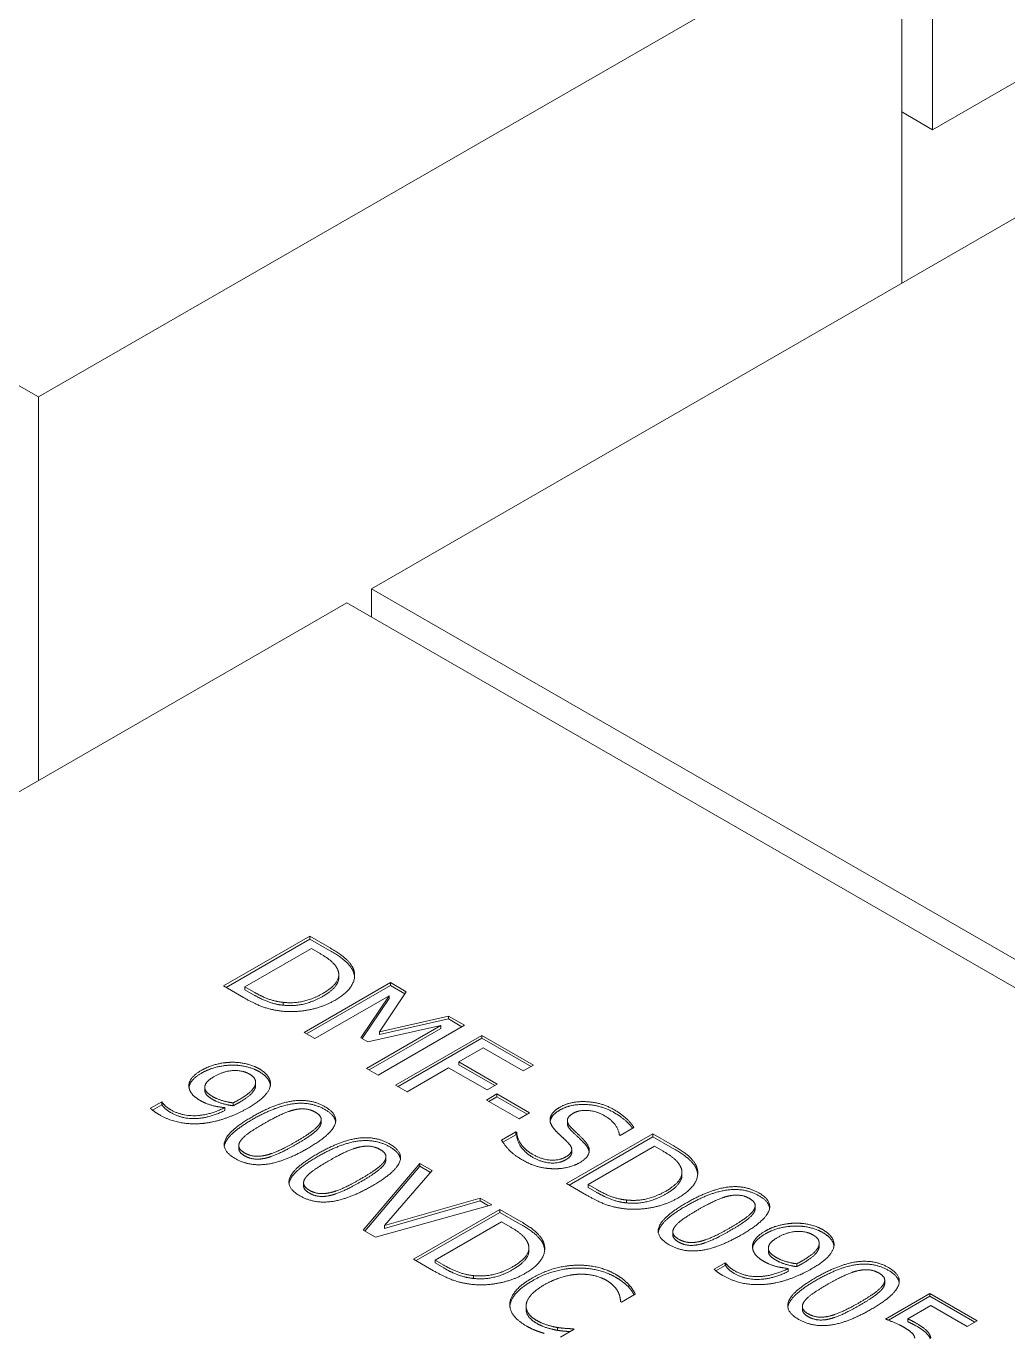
# Model space of a CAD drawing. Header units: millimetres. Extents: x 0 to 8410, y 0 to 5940.
# Drawn here: x 6919.54 to 6947.68, y 4938.84 to 4976.27 of the extents above; entities that cross this region are included whole.
import ezdxf

# ---------------------------------------------------------------- set-up
doc = ezdxf.new("R2010")
doc.units = ezdxf.units.MM
doc.header["$LTSCALE"] = 10
doc.layers.add('가시적인 것(ISO)', color=3, linetype='Continuous', lineweight=5, true_color=0x00ff00)
doc.layers.add('해치(ISO)', color=7, linetype='Continuous', lineweight=5)

msp = doc.modelspace()

# ---------------------------------------------------------------- hatches: boundary and pattern name
at = {"layer": '해치(ISO)'}
h = msp.add_hatch(dxfattribs=at)
h.set_pattern_fill('ANSI31', color=256, scale=254, angle=75, style=0)
h.set_pattern_definition([(119.99998, (0, 0), (-27.49631, -15.87499), [])])
edge = h.paths.add_edge_path()
edge.add_line((7404.266, 4779.834), (7404.266, 4781.463))
edge.add_line((7404.266, 4781.463), (7404.266, 4781.939))
edge.add_line((7404.266, 4781.939), (7404.266, 4785.699))
edge.add_line((7404.266, 4785.699), (7404.266, 4786.359))
edge.add_line((7404.266, 4786.359), (7404.266, 4792.156))
edge.add_line((7404.266, 4792.156), (7404.266, 4792.172))
edge.add_line((7404.266, 4792.172), (7404.266, 4792.297))
edge.add_line((7404.266, 4792.297), (7404.266, 4796.599))
edge.add_line((7404.266, 4796.599), (7404.266, 4801.485))
edge.add_line((7404.266, 4801.485), (7404.266, 4808.841))
edge.add_line((7404.266, 4808.841), (7404.266, 4812.536))
edge.add_line((7404.266, 4812.536), (7403.364, 4813.055))
edge.add_line((7403.364, 4813.055), (7401.607, 4814.067))
edge.add_line((7401.607, 4814.067), (7401.098, 4814.36))
edge.add_line((7401.098, 4814.36), (7399.485, 4815.289))
edge.add_line((7399.485, 4815.289), (7381.652, 4825.558))
edge.add_line((7381.652, 4825.558), (7377.402, 4828.006))
edge.add_line((7377.402, 4828.006), (7375.982, 4828.824))
edge.add_line((7375.982, 4828.824), (7375.982, 4827.189))
edge.add_ellipse((7378.103, 4825.967), major_axis=(1.497, -2.6), ratio=0.578093, start_angle=225.1108, end_angle=315.1108)
edge.add_line((7378.103, 4823.514), (7397.549, 4812.316))
edge.add_ellipse((7397.549, 4808.637), major_axis=(2.246, -3.9), ratio=0.578093, start_angle=45.1108, end_angle=135.1108, ccw=False)
edge.add_line((7400.731, 4806.805), (7400.731, 4784.323))
edge.add_ellipse((7402.852, 4783.101), major_axis=(1.497, -2.6), ratio=0.578093, start_angle=225.1108, end_angle=315.1108)
edge.add_line((7402.852, 4780.648), (7404.266, 4779.834))
edge = h.paths.add_edge_path()
edge.add_line((6488.28, 5307.315), (6489.694, 5306.501))
edge.add_ellipse((6489.694, 5308.954), major_axis=(1.497, -2.6), ratio=0.578093, start_angle=315.1108, end_angle=405.1108)
edge.add_line((6491.816, 5307.732), (6491.816, 5330.214))
edge.add_ellipse((6494.998, 5328.382), major_axis=(-2.246, 3.9), ratio=0.578093, start_angle=315.1108, end_angle=405.1108, ccw=False)
edge.add_line((6494.998, 5332.061), (6514.443, 5320.863))
edge.add_ellipse((6514.443, 5323.316), major_axis=(1.497, -2.6), ratio=0.578093, start_angle=315.1108, end_angle=405.1108)
edge.add_line((6516.564, 5322.094), (6516.564, 5323.729))
edge.add_line((6516.564, 5323.729), (6498.559, 5334.098))
edge.add_line((6498.559, 5334.098), (6498.547, 5334.105))
edge.add_line((6498.547, 5334.105), (6488.28, 5340.017))
edge.add_line((6488.28, 5340.017), (6488.28, 5307.315))

# ---------------------------------------------------------------- linework, layer by layer
at = {"layer": '가시적인 것(ISO)'}
for p, q in [((6945.523, 4973.3), (6945.523, 5014.177)), ((6887.176, 4984.478), (6919.89, 4965.639)), ((6945.523, 4973.3), (6961.786, 4982.665)), ((6919.89, 4965.639), (6944.639, 4979.891)), ((6944.639, 4968.896), (6944.639, 4979.891)), ((6954.185, 4974.394), (6929.436, 4960.142)), ((6944.639, 4973.809), (6945.523, 4973.3)), ((6919.89, 4954.645), (6919.89, 4965.639)), ((6929.436, 4960.142), (6970.095, 4936.728)), ((6929.436, 4959.327), (6929.436, 4960.142)), ((6928.729, 4959.734), (6903.98, 4945.483)), ((6969.388, 4936.321), (6928.729, 4959.734)), ((6925.196, 4948.757), (6927.671, 4950.182)), ((6925.267, 4948.716), (6927.671, 4950.1)), ((6927.671, 4950.182), (6928.234, 4949.857)), ((6927.671, 4950.182), (6927.671, 4950.1)), ((6927.671, 4950.1), (6928.234, 4949.776)), ((6927.715, 4949.828), (6925.809, 4948.731)), ((6927.965, 4949.684), (6927.715, 4949.828)), ((6927.504, 4947.427), (6929.979, 4948.853)), ((6928.5, 4949.083), (6928.5, 4949.001)), ((6929.979, 4948.853), (6930.428, 4948.594)), ((6929.979, 4948.853), (6929.979, 4948.771)), ((6925.765, 4948.429), (6925.196, 4948.757)), ((6925.809, 4948.731), (6925.809, 4948.65)), ((6925.809, 4948.731), (6926.06, 4948.587)), ((6925.809, 4948.65), (6926.06, 4948.505)), ((6927.575, 4947.386), (6929.979, 4948.771)), ((6929.943, 4948.478), (6927.811, 4947.251)), ((6929.133, 4947.275), (6929.943, 4948.478)), ((6930.428, 4948.594), (6929.668, 4947.445)), ((6929.943, 4948.478), (6929.943, 4948.397)), ((6929.979, 4948.771), (6930.389, 4948.535)), ((6926.908, 4948.288), (6926.908, 4948.206)), ((6929.172, 4947.252), (6929.943, 4948.397)), ((6929.668, 4947.445), (6931.644, 4947.894)), ((6929.668, 4947.363), (6931.644, 4947.812)), ((6931.644, 4947.894), (6932.101, 4947.631)), ((6931.644, 4947.894), (6931.644, 4947.812)), ((6931.644, 4947.812), (6932.03, 4947.59)), ((6927.811, 4947.251), (6927.504, 4947.427)), ((6929.297, 4946.395), (6931.429, 4947.623)), ((6931.429, 4947.623), (6929.333, 4947.159)), ((6929.368, 4946.354), (6931.429, 4947.541)), ((6932.101, 4947.631), (6929.626, 4946.205)), ((6929.668, 4947.445), (6929.668, 4947.363)), ((6930.127, 4945.917), (6932.602, 4947.342)), ((6931.429, 4947.623), (6931.429, 4947.541)), ((6932.602, 4947.342), (6934.082, 4946.49)), ((6932.602, 4947.342), (6932.602, 4947.26)), ((6929.333, 4947.159), (6929.133, 4947.275)), ((6930.198, 4945.876), (6932.602, 4947.26)), ((6932.638, 4946.984), (6931.94, 4946.582)), ((6932.602, 4947.26), (6934.011, 4946.449)), ((6933.79, 4946.321), (6932.638, 4946.984)), ((6931.94, 4946.582), (6933.043, 4945.947)), ((6931.94, 4946.582), (6931.94, 4946.5)), ((6929.626, 4946.205), (6929.297, 4946.395)), ((6931.648, 4946.413), (6930.456, 4945.727)), ((6932.751, 4945.778), (6931.648, 4946.413)), ((6931.94, 4946.5), (6932.973, 4945.906)), ((6934.082, 4946.49), (6933.79, 4946.321)), ((6924.659, 4945.852), (6924.659, 4945.77)), ((6926.113, 4945.97), (6926.113, 4945.888)), ((6926.114, 4945.996), (6926.114, 4945.914)), ((6930.456, 4945.727), (6930.127, 4945.917)), ((6933.043, 4945.947), (6932.751, 4945.778)), ((6923.104, 4945.252), (6923.423, 4945.435)), ((6923.423, 4945.435), (6923.439, 4945.426)), ((6923.423, 4945.435), (6923.423, 4945.354)), ((6923.439, 4945.426), (6923.439, 4945.344)), ((6932.735, 4945.489), (6933.035, 4945.663)), ((6933.671, 4944.95), (6932.735, 4945.489)), ((6932.806, 4945.449), (6933.035, 4945.581)), ((6933.035, 4945.663), (6933.972, 4945.123)), ((6933.035, 4945.663), (6933.035, 4945.581)), ((6933.035, 4945.581), (6933.901, 4945.082)), ((6923.158, 4945.201), (6923.423, 4945.354)), ((6923.423, 4945.354), (6923.439, 4945.344)), ((6925.23, 4945.27), (6925.23, 4945.188)), ((6925.471, 4945.407), (6925.471, 4945.325)), ((6933.972, 4945.123), (6933.671, 4944.95)), ((6927.995, 4944.931), (6927.995, 4944.849)), ((6935.054, 4944.9), (6935.054, 4944.818)), ((6936.96, 4944.698), (6936.567, 4944.472)), ((6933.164, 4944.339), (6933.577, 4944.577)), ((6933.202, 4944.279), (6933.577, 4944.495)), ((6933.577, 4944.577), (6933.601, 4944.563)), ((6933.577, 4944.577), (6933.577, 4944.495)), ((6933.577, 4944.495), (6933.601, 4944.481)), ((6933.601, 4944.563), (6933.601, 4944.481)), ((6935.033, 4943.092), (6937.508, 4944.517)), ((6935.104, 4943.051), (6937.508, 4944.435)), ((6936.567, 4944.472), (6936.543, 4944.486)), ((6937.508, 4944.517), (6938.071, 4944.192)), ((6937.508, 4944.517), (6937.508, 4944.435)), ((6937.508, 4944.435), (6938.071, 4944.111)), ((6925.633, 4944.182), (6925.633, 4944.1)), ((6935.179, 4944.067), (6935.179, 4943.986)), ((6937.552, 4944.164), (6935.647, 4943.066)), ((6937.803, 4944.019), (6937.552, 4944.164)), ((6929.201, 4941.757), (6930.824, 4943.673)), ((6929.248, 4941.73), (6930.824, 4943.591)), ((6929.852, 4943.862), (6929.852, 4943.78)), ((6930.824, 4943.673), (6931.177, 4943.47)), ((6930.824, 4943.673), (6930.824, 4943.591)), ((6930.824, 4943.591), (6931.13, 4943.415)), ((6931.177, 4943.47), (6929.807, 4941.891)), ((6938.337, 4943.418), (6938.337, 4943.337)), ((6927.491, 4943.113), (6927.491, 4943.031)), ((6935.603, 4942.764), (6935.033, 4943.092)), ((6935.647, 4943.066), (6935.647, 4942.985)), ((6935.647, 4943.066), (6935.897, 4942.922)), ((6935.647, 4942.985), (6935.897, 4942.84)), ((6932.884, 4942.487), (6929.556, 4941.553)), ((6929.807, 4941.891), (6932.549, 4942.68)), ((6929.807, 4941.809), (6932.549, 4942.598)), ((6932.549, 4942.68), (6932.884, 4942.487)), ((6932.549, 4942.68), (6932.549, 4942.598)), ((6932.549, 4942.598), (6932.788, 4942.46)), ((6936.746, 4942.623), (6936.746, 4942.541)), ((6940.437, 4942.459), (6940.437, 4942.377)), ((6930.645, 4940.925), (6933.12, 4942.351)), ((6930.716, 4940.885), (6933.12, 4942.269)), ((6933.12, 4942.351), (6933.684, 4942.026)), ((6933.12, 4942.351), (6933.12, 4942.269)), ((6933.12, 4942.269), (6933.684, 4941.944)), ((6929.556, 4941.553), (6929.201, 4941.757)), ((6929.807, 4941.891), (6929.807, 4941.809)), ((6933.164, 4941.997), (6931.259, 4940.9)), ((6933.415, 4941.853), (6933.164, 4941.997)), ((6938.075, 4941.71), (6938.075, 4941.629)), ((6942.269, 4941.359), (6942.269, 4941.278)), ((6942.27, 4941.385), (6942.27, 4941.303)), ((6931.215, 4940.597), (6930.645, 4940.925)), ((6933.949, 4941.252), (6933.949, 4941.17)), ((6940.816, 4941.241), (6940.816, 4941.16)), ((6931.259, 4940.9), (6931.259, 4940.818)), ((6931.259, 4940.9), (6931.51, 4940.756)), ((6931.259, 4940.818), (6931.51, 4940.674)), ((6939.261, 4940.641), (6939.58, 4940.825)), ((6939.314, 4940.59), (6939.58, 4940.743)), ((6939.58, 4940.825), (6939.596, 4940.815)), ((6939.58, 4940.825), (6939.58, 4940.743)), ((6939.58, 4940.743), (6939.596, 4940.734)), ((6939.596, 4940.815), (6939.596, 4940.734)), ((6941.387, 4940.659), (6941.387, 4940.578)), ((6941.627, 4940.796), (6941.627, 4940.714)), ((6932.358, 4940.456), (6932.358, 4940.375)), ((6936.816, 4940.199), (6936.816, 4940.117)), ((6944.151, 4940.32), (6944.151, 4940.238)), ((6937.001, 4939.926), (6936.604, 4939.698)), ((6944.17, 4939.211), (6945.446, 4939.946)), ((6944.256, 4939.179), (6945.446, 4939.864)), ((6945.446, 4939.946), (6946.804, 4939.164)), ((6945.446, 4939.946), (6945.446, 4939.864)), ((6945.446, 4939.864), (6946.733, 4939.123)), ((6933.869, 4939.579), (6933.869, 4939.498)), ((6936.604, 4939.698), (6936.578, 4939.713)), ((6941.79, 4939.571), (6941.79, 4939.49)), ((6945.474, 4939.595), (6944.814, 4939.215)), ((6946.513, 4938.996), (6945.474, 4939.595)), ((6944.814, 4939.215), (6944.814, 4939.133)), ((6946.804, 4939.164), (6946.513, 4938.996)), ((6934.767, 4938.97), (6934.767, 4938.888)), ((6935.252, 4938.919), (6934.859, 4938.693)), ((6935.228, 4938.933), (6935.252, 4938.919)), ((6935.228, 4938.933), (6935.228, 4938.905))]:
    msp.add_line(p, q, dxfattribs=at)
for points in [[(6928.471, 4949.222), (6928.417, 4949.343), (6928.188, 4949.556), (6927.965, 4949.684)], [(6928.234, 4949.857), (6928.583, 4949.656), (6928.876, 4949.368), (6928.924, 4949.234)], [(6928.234, 4949.776), (6928.583, 4949.575), (6928.876, 4949.286), (6928.924, 4949.152)], [(6928.044, 4948.544), (6928.328, 4948.708), (6928.543, 4949.049), (6928.471, 4949.222)], [(6928.924, 4949.234), (6929.004, 4949.005), (6928.744, 4948.552), (6928.383, 4948.344)], [(6928.924, 4949.152), (6928.947, 4949.085), (6928.953, 4949.019)], [(6926.84, 4948.038), (6926.533, 4948.079), (6926.066, 4948.255), (6925.765, 4948.429)], [(6926.06, 4948.587), (6926.279, 4948.461), (6926.68, 4948.311), (6926.908, 4948.288)], [(6926.06, 4948.505), (6926.279, 4948.379), (6926.68, 4948.229), (6926.908, 4948.206)], [(6926.908, 4948.288), (6927.197, 4948.255), (6927.755, 4948.378), (6928.044, 4948.544)], [(6926.908, 4948.206), (6927.197, 4948.174), (6927.755, 4948.296), (6928.044, 4948.462)], [(6928.383, 4948.344), (6928.044, 4948.149), (6927.223, 4947.993), (6926.84, 4948.038)], [(6924.574, 4946.345), (6924.765, 4946.455), (6925.206, 4946.566), (6925.429, 4946.57)], [(6925.429, 4946.57), (6925.641, 4946.574), (6926.063, 4946.473), (6926.215, 4946.385)], [(6924.211, 4945.827), (6924.181, 4945.962), (6924.356, 4946.22), (6924.574, 4946.345)], [(6924.574, 4946.264), (6924.765, 4946.373), (6925.206, 4946.484), (6925.429, 4946.488)], [(6925.942, 4946.23), (6925.738, 4946.348), (6925.202, 4946.319), (6924.925, 4946.16)], [(6925.429, 4946.488), (6925.641, 4946.492), (6926.063, 4946.391), (6926.215, 4946.303)], [(6926.113, 4945.97), (6926.121, 4946.058), (6926.031, 4946.179), (6925.942, 4946.23)], [(6926.215, 4946.385), (6926.385, 4946.287), (6926.548, 4946.061), (6926.542, 4945.94)], [(6924.542, 4945.468), (6924.406, 4945.546), (6924.24, 4945.711), (6924.211, 4945.827)], [(6924.925, 4946.16), (6924.769, 4946.069), (6924.647, 4945.907), (6924.663, 4945.814)], [(6924.663, 4945.814), (6924.675, 4945.747), (6924.799, 4945.636), (6924.891, 4945.583)], [(6925.633, 4945.493), (6925.884, 4945.638), (6926.109, 4945.873), (6926.113, 4945.97)], [(6925.633, 4945.411), (6925.884, 4945.556), (6926.109, 4945.791), (6926.113, 4945.888)], [(6926.542, 4945.94), (6926.534, 4945.788), (6926.233, 4945.453), (6925.894, 4945.258)], [(6926.113, 4945.888), (6926.114, 4945.902), (6926.114, 4945.914)], [(6923.439, 4945.426), (6923.457, 4945.388), (6923.592, 4945.262), (6923.682, 4945.21)], [(6925.23, 4945.27), (6925.008, 4945.294), (6924.685, 4945.386), (6924.542, 4945.468)], [(6924.659, 4945.77), (6924.659, 4945.752), (6924.663, 4945.732)], [(6924.663, 4945.732), (6924.675, 4945.665), (6924.799, 4945.555), (6924.891, 4945.501)], [(6924.891, 4945.583), (6924.998, 4945.522), (6925.317, 4945.424), (6925.471, 4945.407)], [(6924.891, 4945.501), (6924.998, 4945.44), (6925.317, 4945.342), (6925.471, 4945.325)], [(6925.471, 4945.407), (6925.497, 4945.419), (6925.583, 4945.464), (6925.633, 4945.493)], [(6925.471, 4945.325), (6925.497, 4945.337), (6925.583, 4945.383), (6925.633, 4945.411)], [(6926.022, 4945.01), (6926.692, 4945.396), (6927.699, 4945.53), (6928.104, 4945.297)], [(6934.844, 4945.286), (6935.145, 4945.459), (6936.022, 4945.424), (6936.385, 4945.215)], [(6923.351, 4945.07), (6923.285, 4945.109), (6923.149, 4945.203), (6923.104, 4945.252)], [(6924.582, 4944.816), (6924.248, 4944.787), (6923.644, 4944.902), (6923.351, 4945.07)], [(6923.439, 4945.344), (6923.457, 4945.306), (6923.592, 4945.18), (6923.682, 4945.128)], [(6923.682, 4945.21), (6924.007, 4945.023), (6924.807, 4945.057), (6925.23, 4945.27)], [(6923.682, 4945.128), (6924.007, 4944.941), (6924.807, 4944.975), (6925.23, 4945.188)], [(6925.894, 4945.258), (6925.587, 4945.081), (6924.899, 4944.844), (6924.582, 4944.816)], [(6926.022, 4944.929), (6926.692, 4945.314), (6927.699, 4945.448), (6928.104, 4945.215)], [(6927.2, 4945.201), (6927.023, 4945.157), (6926.602, 4944.956), (6926.359, 4944.816)], [(6927.83, 4945.139), (6927.691, 4945.218), (6927.382, 4945.246), (6927.2, 4945.201)], [(6928.104, 4945.297), (6928.511, 4945.062), (6928.253, 4944.472), (6927.607, 4944.1)], [(6927.936, 4944.782), (6928.012, 4944.883), (6927.968, 4945.059), (6927.83, 4945.139)], [(6928.104, 4945.215), (6928.384, 4945.054), (6928.41, 4944.865)], [(6934.558, 4944.936), (6934.564, 4945.027), (6934.7, 4945.203), (6934.844, 4945.286)], [(6934.844, 4945.204), (6935.145, 4945.378), (6936.022, 4945.342), (6936.385, 4945.133)], [(6935.222, 4945.108), (6935.065, 4945.018), (6935.045, 4944.815), (6935.159, 4944.701)], [(6936.122, 4945.038), (6935.893, 4945.169), (6935.396, 4945.209), (6935.222, 4945.108)], [(6936.543, 4944.486), (6936.533, 4944.616), (6936.325, 4944.921), (6936.122, 4945.038)], [(6936.385, 4945.215), (6936.593, 4945.094), (6936.88, 4944.835), (6936.96, 4944.698)], [(6925.527, 4943.813), (6925.118, 4944.048), (6925.371, 4944.635), (6926.022, 4945.01)], [(6926.359, 4944.816), (6926.099, 4944.666), (6925.782, 4944.447), (6925.698, 4944.338)], [(6927.27, 4944.294), (6927.525, 4944.441), (6927.86, 4944.68), (6927.936, 4944.782)], [(6927.27, 4944.213), (6927.525, 4944.359), (6927.86, 4944.598), (6927.936, 4944.7)], [(6927.936, 4944.7), (6927.995, 4944.779), (6927.995, 4944.849)], [(6934.748, 4944.575), (6934.654, 4944.668), (6934.554, 4944.844), (6934.558, 4944.936)], [(6935.054, 4944.818), (6935.054, 4944.724), (6935.159, 4944.619)], [(6935.159, 4944.701), (6935.236, 4944.624), (6935.466, 4944.408), (6935.536, 4944.333)], [(6925.698, 4944.338), (6925.617, 4944.237), (6925.657, 4944.054), (6925.802, 4943.971)], [(6926.428, 4943.911), (6926.598, 4943.954), (6927.015, 4944.148), (6927.27, 4944.294)], [(6927.88, 4943.941), (6928.55, 4944.327), (6929.556, 4944.461), (6929.961, 4944.227)], [(6927.88, 4943.859), (6928.55, 4944.245), (6929.556, 4944.379), (6929.961, 4944.146)], [(6933.784, 4943.76), (6933.515, 4943.915), (6933.25, 4944.197), (6933.164, 4944.339)], [(6933.601, 4944.563), (6933.611, 4944.382), (6933.854, 4944.048), (6934.044, 4943.938)], [(6933.601, 4944.481), (6933.611, 4944.3), (6933.854, 4943.966), (6934.044, 4943.857)], [(6935.083, 4944.252), (6935.001, 4944.337), (6934.855, 4944.472), (6934.748, 4944.575)], [(6935.159, 4944.619), (6935.236, 4944.543), (6935.466, 4944.327), (6935.536, 4944.252)], [(6935.536, 4944.333), (6935.713, 4944.142), (6935.635, 4943.824), (6935.404, 4943.691)], [(6927.607, 4944.1), (6926.941, 4943.717), (6925.93, 4943.581), (6925.527, 4943.813)], [(6925.802, 4943.971), (6925.938, 4943.892), (6926.247, 4943.865), (6926.428, 4943.911)], [(6926.428, 4943.829), (6926.598, 4943.872), (6927.015, 4944.066), (6927.27, 4944.213)], [(6927.384, 4942.743), (6926.975, 4942.979), (6927.228, 4943.566), (6927.88, 4943.941)], [(6929.057, 4944.131), (6928.88, 4944.088), (6928.459, 4943.887), (6928.217, 4943.747)], [(6929.687, 4944.069), (6929.548, 4944.149), (6929.239, 4944.177), (6929.057, 4944.131)], [(6929.961, 4944.227), (6930.369, 4943.993), (6930.11, 4943.403), (6929.464, 4943.031)], [(6929.793, 4943.712), (6929.869, 4943.814), (6929.825, 4943.989), (6929.687, 4944.069)], [(6929.961, 4944.146), (6930.241, 4943.985), (6930.268, 4943.795)], [(6934.044, 4943.938), (6934.317, 4943.781), (6934.822, 4943.751), (6935.009, 4943.859)], [(6935.009, 4943.859), (6935.157, 4943.944), (6935.195, 4944.135), (6935.083, 4944.252)], [(6935.536, 4944.252), (6935.659, 4944.118), (6935.678, 4944.001)], [(6938.308, 4943.557), (6938.254, 4943.678), (6938.025, 4943.891), (6937.803, 4944.019)], [(6938.071, 4944.192), (6938.42, 4943.991), (6938.713, 4943.703), (6938.761, 4943.569)], [(6938.071, 4944.111), (6938.42, 4943.91), (6938.713, 4943.621), (6938.761, 4943.487)], [(6925.802, 4943.889), (6925.938, 4943.811), (6926.247, 4943.783), (6926.428, 4943.829)], [(6928.217, 4943.747), (6927.956, 4943.597), (6927.639, 4943.377), (6927.555, 4943.269)], [(6929.127, 4943.225), (6929.382, 4943.372), (6929.717, 4943.611), (6929.793, 4943.712)], [(6929.127, 4943.143), (6929.382, 4943.29), (6929.717, 4943.529), (6929.793, 4943.63)], [(6929.793, 4943.63), (6929.852, 4943.709), (6929.852, 4943.78)], [(6934.654, 4943.518), (6934.427, 4943.524), (6934.01, 4943.63), (6933.784, 4943.76)], [(6934.044, 4943.857), (6934.317, 4943.699), (6934.822, 4943.669), (6935.009, 4943.777)], [(6935.404, 4943.691), (6935.258, 4943.607), (6934.859, 4943.513), (6934.654, 4943.518)], [(6937.881, 4942.879), (6938.166, 4943.043), (6938.38, 4943.384), (6938.308, 4943.557)], [(6938.761, 4943.569), (6938.842, 4943.34), (6938.581, 4942.887), (6938.22, 4942.679)], [(6927.555, 4943.269), (6927.475, 4943.167), (6927.515, 4942.985), (6927.659, 4942.901)], [(6928.285, 4942.841), (6928.455, 4942.884), (6928.872, 4943.078), (6929.127, 4943.225)], [(6938.761, 4943.487), (6938.785, 4943.42), (6938.79, 4943.354)], [(6929.464, 4943.031), (6928.798, 4942.647), (6927.787, 4942.511), (6927.384, 4942.743)], [(6927.659, 4942.901), (6927.795, 4942.823), (6928.104, 4942.795), (6928.285, 4942.841)], [(6927.659, 4942.82), (6927.795, 4942.741), (6928.104, 4942.713), (6928.285, 4942.76)], [(6928.285, 4942.76), (6928.455, 4942.802), (6928.872, 4942.996), (6929.127, 4943.143)], [(6935.897, 4942.922), (6936.116, 4942.796), (6936.517, 4942.646), (6936.746, 4942.623)], [(6935.897, 4942.84), (6936.116, 4942.714), (6936.517, 4942.564), (6936.746, 4942.541)], [(6936.746, 4942.623), (6937.035, 4942.591), (6937.592, 4942.713), (6937.881, 4942.879)], [(6936.746, 4942.541), (6937.035, 4942.509), (6937.592, 4942.631), (6937.881, 4942.797)], [(6938.465, 4942.539), (6939.134, 4942.924), (6940.141, 4943.058), (6940.546, 4942.825)], [(6938.465, 4942.457), (6939.134, 4942.843), (6940.141, 4942.976), (6940.546, 4942.743)], [(6940.546, 4942.825), (6940.953, 4942.591), (6940.695, 4942), (6940.049, 4941.628)], [(6936.678, 4942.373), (6936.371, 4942.414), (6935.903, 4942.591), (6935.603, 4942.764)], [(6938.22, 4942.679), (6937.881, 4942.484), (6937.061, 4942.328), (6936.678, 4942.373)], [(6937.969, 4941.341), (6937.56, 4941.576), (6937.813, 4942.163), (6938.465, 4942.539)], [(6939.642, 4942.729), (6939.465, 4942.685), (6939.044, 4942.484), (6938.801, 4942.345)], [(6940.272, 4942.667), (6940.133, 4942.746), (6939.824, 4942.774), (6939.642, 4942.729)], [(6940.378, 4942.31), (6940.454, 4942.411), (6940.41, 4942.587), (6940.272, 4942.667)], [(6940.546, 4942.743), (6940.826, 4942.582), (6940.852, 4942.393)], [(6938.801, 4942.345), (6938.541, 4942.194), (6938.224, 4941.975), (6938.14, 4941.866)], [(6939.712, 4941.822), (6939.967, 4941.969), (6940.302, 4942.208), (6940.378, 4942.31)], [(6939.712, 4941.741), (6939.967, 4941.887), (6940.302, 4942.126), (6940.378, 4942.228)], [(6940.378, 4942.228), (6940.437, 4942.307), (6940.437, 4942.377)], [(6933.92, 4941.391), (6933.866, 4941.512), (6933.638, 4941.725), (6933.415, 4941.853)], [(6933.684, 4942.026), (6934.033, 4941.825), (6934.326, 4941.536), (6934.374, 4941.402)], [(6933.684, 4941.944), (6934.033, 4941.743), (6934.326, 4941.455), (6934.374, 4941.321)], [(6938.14, 4941.866), (6938.059, 4941.765), (6938.1, 4941.582), (6938.244, 4941.499)], [(6938.87, 4941.439), (6939.04, 4941.482), (6939.457, 4941.676), (6939.712, 4941.822)], [(6938.87, 4941.357), (6939.04, 4941.4), (6939.457, 4941.594), (6939.712, 4941.741)], [(6940.368, 4941.216), (6940.338, 4941.351), (6940.512, 4941.609), (6940.731, 4941.735)], [(6940.731, 4941.735), (6940.921, 4941.844), (6941.363, 4941.955), (6941.585, 4941.959)], [(6940.731, 4941.653), (6940.921, 4941.763), (6941.363, 4941.874), (6941.585, 4941.877)], [(6942.099, 4941.619), (6941.894, 4941.737), (6941.359, 4941.708), (6941.082, 4941.549)], [(6941.585, 4941.959), (6941.798, 4941.963), (6942.219, 4941.862), (6942.371, 4941.774)], [(6941.585, 4941.877), (6941.798, 4941.882), (6942.219, 4941.78), (6942.371, 4941.692)], [(6942.371, 4941.774), (6942.542, 4941.676), (6942.704, 4941.451), (6942.698, 4941.329)], [(6933.493, 4940.713), (6933.778, 4940.877), (6933.993, 4941.218), (6933.92, 4941.391)], [(6934.374, 4941.402), (6934.454, 4941.174), (6934.193, 4940.721), (6933.832, 4940.513)], [(6934.374, 4941.321), (6934.397, 4941.254), (6934.403, 4941.188)], [(6940.049, 4941.628), (6939.383, 4941.245), (6938.372, 4941.109), (6937.969, 4941.341)], [(6938.244, 4941.499), (6938.38, 4941.421), (6938.689, 4941.393), (6938.87, 4941.439)], [(6938.244, 4941.417), (6938.38, 4941.339), (6938.689, 4941.311), (6938.87, 4941.357)], [(6941.082, 4941.549), (6940.925, 4941.459), (6940.803, 4941.296), (6940.819, 4941.203)], [(6941.79, 4940.882), (6942.04, 4941.027), (6942.265, 4941.262), (6942.269, 4941.359)], [(6942.698, 4941.329), (6942.69, 4941.177), (6942.389, 4940.842), (6942.051, 4940.647)], [(6942.269, 4941.359), (6942.277, 4941.447), (6942.187, 4941.568), (6942.099, 4941.619)], [(6942.269, 4941.278), (6942.27, 4941.291), (6942.27, 4941.303)], [(6940.699, 4940.857), (6940.562, 4940.935), (6940.396, 4941.101), (6940.368, 4941.216)], [(6940.816, 4941.16), (6940.816, 4941.141), (6940.819, 4941.122)], [(6940.819, 4941.203), (6940.831, 4941.136), (6940.955, 4941.026), (6941.048, 4940.972)], [(6940.819, 4941.122), (6940.831, 4941.055), (6940.955, 4940.944), (6941.048, 4940.891)], [(6941.048, 4940.972), (6941.154, 4940.911), (6941.473, 4940.813), (6941.627, 4940.796)], [(6941.79, 4940.801), (6942.04, 4940.945), (6942.265, 4941.181), (6942.269, 4941.278)], [(6932.29, 4940.207), (6931.983, 4940.247), (6931.516, 4940.424), (6931.215, 4940.597)], [(6931.51, 4940.756), (6931.728, 4940.63), (6932.129, 4940.48), (6932.358, 4940.456)], [(6931.51, 4940.674), (6931.728, 4940.548), (6932.129, 4940.398), (6932.358, 4940.375)], [(6932.358, 4940.456), (6932.647, 4940.424), (6933.204, 4940.547), (6933.493, 4940.713)], [(6932.358, 4940.375), (6932.647, 4940.342), (6933.204, 4940.465), (6933.493, 4940.631)], [(6934.049, 4940.388), (6934.36, 4940.567), (6934.979, 4940.742), (6935.3, 4940.753)], [(6934.049, 4940.307), (6934.36, 4940.486), (6934.979, 4940.66), (6935.3, 4940.672)], [(6935.3, 4940.753), (6935.615, 4940.764), (6936.195, 4940.631), (6936.445, 4940.487)], [(6935.3, 4940.672), (6935.615, 4940.682), (6936.195, 4940.549), (6936.445, 4940.405)], [(6939.507, 4940.46), (6939.441, 4940.498), (6939.305, 4940.592), (6939.261, 4940.641)], [(6939.596, 4940.815), (6939.614, 4940.777), (6939.748, 4940.651), (6939.838, 4940.599)], [(6939.596, 4940.734), (6939.614, 4940.696), (6939.748, 4940.57), (6939.838, 4940.518)], [(6939.838, 4940.599), (6940.163, 4940.412), (6940.963, 4940.446), (6941.387, 4940.659)], [(6939.838, 4940.518), (6940.163, 4940.331), (6940.963, 4940.364), (6941.387, 4940.578)], [(6941.387, 4940.659), (6941.164, 4940.684), (6940.841, 4940.775), (6940.699, 4940.857)], [(6942.051, 4940.647), (6941.744, 4940.47), (6941.056, 4940.233), (6940.739, 4940.206)], [(6941.048, 4940.891), (6941.154, 4940.829), (6941.473, 4940.731), (6941.627, 4940.714)], [(6941.627, 4940.796), (6941.653, 4940.808), (6941.74, 4940.853), (6941.79, 4940.882)], [(6941.627, 4940.714), (6941.653, 4940.727), (6941.74, 4940.772), (6941.79, 4940.801)], [(6942.179, 4940.4), (6942.849, 4940.785), (6943.856, 4940.919), (6944.261, 4940.686)], [(6942.179, 4940.318), (6942.849, 4940.704), (6943.856, 4940.838), (6944.261, 4940.604)], [(6943.356, 4940.59), (6943.18, 4940.546), (6942.758, 4940.345), (6942.516, 4940.206)], [(6943.986, 4940.528), (6943.847, 4940.607), (6943.539, 4940.635), (6943.356, 4940.59)], [(6944.261, 4940.686), (6944.668, 4940.452), (6944.409, 4939.861), (6943.763, 4939.49)], [(6944.261, 4940.604), (6944.54, 4940.443), (6944.567, 4940.254)], [(6933.832, 4940.513), (6933.493, 4940.318), (6932.673, 4940.162), (6932.29, 4940.207)], [(6933.405, 4939.66), (6933.417, 4939.837), (6933.736, 4940.208), (6934.049, 4940.388)], [(6934.392, 4940.191), (6934.137, 4940.044), (6933.892, 4939.762), (6933.872, 4939.628)], [(6935.36, 4940.495), (6935.13, 4940.482), (6934.63, 4940.328), (6934.392, 4940.191)], [(6936.163, 4940.326), (6936.004, 4940.417), (6935.591, 4940.505), (6935.36, 4940.495)], [(6936.506, 4939.992), (6936.463, 4940.077), (6936.307, 4940.243), (6936.163, 4940.326)], [(6936.445, 4940.487), (6936.57, 4940.415), (6936.752, 4940.268), (6936.816, 4940.199)], [(6936.445, 4940.405), (6936.57, 4940.333), (6936.752, 4940.186), (6936.816, 4940.117)], [(6936.816, 4940.199), (6936.871, 4940.138), (6936.963, 4939.999), (6937.001, 4939.926)], [(6940.739, 4940.206), (6940.404, 4940.177), (6939.8, 4940.291), (6939.507, 4940.46)], [(6941.683, 4939.202), (6941.274, 4939.438), (6941.527, 4940.024), (6942.179, 4940.4)], [(6942.516, 4940.206), (6942.255, 4940.055), (6941.938, 4939.836), (6941.854, 4939.727)], [(6944.092, 4940.171), (6944.168, 4940.273), (6944.124, 4940.448), (6943.986, 4940.528)], [(6944.092, 4940.089), (6944.151, 4940.168), (6944.151, 4940.238)], [(6936.578, 4939.713), (6936.574, 4939.761), (6936.55, 4939.904), (6936.506, 4939.992)], [(6943.426, 4939.684), (6943.681, 4939.83), (6944.016, 4940.069), (6944.092, 4940.171)], [(6943.426, 4939.602), (6943.681, 4939.748), (6944.016, 4939.988), (6944.092, 4940.089)], [(6933.876, 4939.014), (6933.636, 4939.153), (6933.391, 4939.481), (6933.405, 4939.66)], [(6933.872, 4939.628), (6933.854, 4939.498), (6934.009, 4939.266), (6934.165, 4939.176)], [(6943.763, 4939.49), (6943.097, 4939.106), (6942.087, 4938.97), (6941.683, 4939.202)], [(6941.854, 4939.727), (6941.774, 4939.626), (6941.814, 4939.443), (6941.958, 4939.36)], [(6942.584, 4939.3), (6942.754, 4939.343), (6943.172, 4939.537), (6943.426, 4939.684)], [(6942.584, 4939.218), (6942.754, 4939.261), (6943.172, 4939.455), (6943.426, 4939.602)], [(6934.165, 4939.176), (6934.307, 4939.094), (6934.62, 4938.994), (6934.767, 4938.97)], [(6934.165, 4939.094), (6934.307, 4939.012), (6934.62, 4938.913), (6934.767, 4938.888)], [(6941.958, 4939.36), (6942.095, 4939.282), (6942.403, 4939.254), (6942.584, 4939.3)], [(6941.958, 4939.278), (6942.095, 4939.2), (6942.403, 4939.172), (6942.584, 4939.218)], [(6944.72, 4938.964), (6944.584, 4939.043), (6944.271, 4939.174), (6944.17, 4939.211)], [(6944.814, 4939.215), (6944.882, 4939.185), (6945.005, 4939.121), (6945.053, 4939.093)], [(6944.814, 4939.133), (6944.882, 4939.103), (6945.005, 4939.039), (6945.053, 4939.012)], [(6945.053, 4939.093), (6945.243, 4938.984), (6945.444, 4938.797), (6945.472, 4938.674)], [(6934.39, 4938.801), (6934.245, 4938.843), (6934.025, 4938.929), (6933.876, 4939.014)], [(6934.767, 4938.97), (6934.909, 4938.948), (6935.152, 4938.933), (6935.228, 4938.933)], [(6945.011, 4938.665), (6945.003, 4938.741), (6944.846, 4938.891), (6944.72, 4938.964)], [(6945.053, 4939.012), (6945.243, 4938.902), (6945.444, 4938.715), (6945.472, 4938.592)]]:
    msp.add_open_spline(points, degree=2, dxfattribs=at)
for points, knots in [([(6928.044, 4948.462), (6928.328, 4948.626), (6928.5, 4948.899), (6928.5, 4949.001)], [0, 0, 0, 1, 1.597765, 1.597765, 1.597765]), ([(6924.206, 4945.855), (6924.217, 4945.933), (6924.356, 4946.138), (6924.574, 4946.264)], [0.409511, 0.409511, 0.409511, 1, 2, 2, 2]), ([(6926.215, 4946.303), (6926.385, 4946.205), (6926.528, 4946.007), (6926.54, 4945.916)], [0, 0, 0, 1, 1.759965, 1.759965, 1.759965]), ([(6934.56, 4944.879), (6934.573, 4944.958), (6934.7, 4945.121), (6934.844, 4945.204)], [0.13514, 0.13514, 0.13514, 1, 2, 2, 2]), ([(6936.385, 4945.133), (6936.593, 4945.013), (6936.849, 4944.781), (6936.922, 4944.676)], [0, 0, 0, 1, 1.779972, 1.779972, 1.779972]), ([(6925.217, 4944.166), (6925.224, 4944.212), (6925.371, 4944.553), (6926.022, 4944.929)], [0.837111, 0.837111, 0.837111, 1, 2, 2, 2]), ([(6925.633, 4944.1), (6925.633, 4944.082), (6925.657, 4943.972), (6925.802, 4943.889)], [0.8, 0.8, 0.8, 1, 2, 2, 2]), ([(6935.009, 4943.777), (6935.157, 4943.862), (6935.179, 4943.971), (6935.179, 4943.986)], [0, 0, 0, 1, 1.145038, 1.145038, 1.145038]), ([(6927.075, 4943.096), (6927.081, 4943.143), (6927.228, 4943.484), (6927.88, 4943.859)], [0.837111, 0.837111, 0.837111, 1, 2, 2, 2]), ([(6937.881, 4942.797), (6938.166, 4942.961), (6938.337, 4943.234), (6938.337, 4943.337)], [0, 0, 0, 1, 1.597765, 1.597765, 1.597765]), ([(6927.491, 4943.031), (6927.491, 4943.012), (6927.515, 4942.903), (6927.659, 4942.82)], [0.8, 0.8, 0.8, 1, 2, 2, 2]), ([(6937.659, 4941.694), (6937.666, 4941.74), (6937.813, 4942.081), (6938.465, 4942.457)], [0.837111, 0.837111, 0.837111, 1, 2, 2, 2]), ([(6942.371, 4941.692), (6942.542, 4941.594), (6942.685, 4941.396), (6942.696, 4941.305)], [0, 0, 0, 1, 1.759965, 1.759965, 1.759965]), ([(6938.075, 4941.629), (6938.075, 4941.61), (6938.1, 4941.5), (6938.244, 4941.417)], [0.8, 0.8, 0.8, 1, 2, 2, 2]), ([(6940.363, 4941.244), (6940.373, 4941.322), (6940.512, 4941.527), (6940.731, 4941.653)], [0.409511, 0.409511, 0.409511, 1, 2, 2, 2]), ([(6933.493, 4940.631), (6933.778, 4940.795), (6933.949, 4941.067), (6933.949, 4941.17)], [0, 0, 0, 1, 1.597765, 1.597765, 1.597765]), ([(6933.405, 4939.582), (6933.419, 4939.758), (6933.736, 4940.126), (6934.049, 4940.307)], [0.013067, 0.013067, 0.013067, 1, 2, 2, 2]), ([(6941.374, 4939.555), (6941.38, 4939.601), (6941.527, 4939.942), (6942.179, 4940.318)], [0.837111, 0.837111, 0.837111, 1, 2, 2, 2]), ([(6936.816, 4940.117), (6936.871, 4940.056), (6936.943, 4939.947), (6936.967, 4939.907)], [0, 0, 0, 1, 1.569499, 1.569499, 1.569499]), ([(6933.869, 4939.498), (6933.869, 4939.394), (6934.009, 4939.184), (6934.165, 4939.094)], [0.189474, 0.189474, 0.189474, 1, 2, 2, 2]), ([(6941.79, 4939.49), (6941.79, 4939.471), (6941.814, 4939.362), (6941.958, 4939.278)], [0.8, 0.8, 0.8, 1, 2, 2, 2]), ([(6934.767, 4938.888), (6934.909, 4938.866), (6935.089, 4938.855), (6935.138, 4938.853)], [0, 0, 0, 1, 1.485416, 1.485416, 1.485416])]:
    msp.add_open_spline(points, degree=2, knots=knots, dxfattribs=at)

doc.saveas('drawing.dxf')
